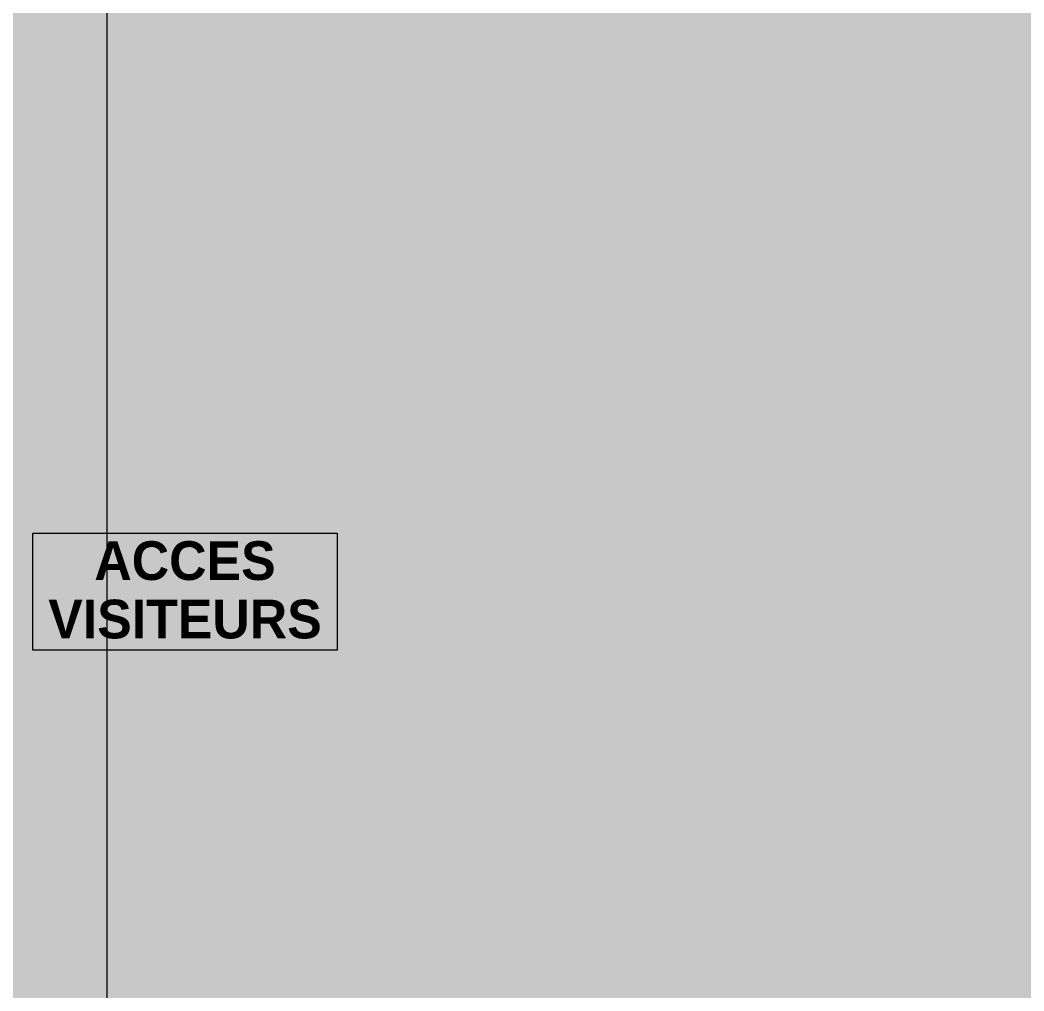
# Model space of a CAD drawing. Header units: millimetres. Extents: x -284281 to 1648660, y -821378 to -151356.
# Drawn here: x 195874 to 206238, y -244878 to -234850 of the extents above; entities that cross this region are included whole.
import ezdxf

# ---------------------------------------------------------------- set-up
doc = ezdxf.new("R2010")
doc.units = ezdxf.units.MM
doc.header["$MEASUREMENT"] = 0
doc.layers.add('Hachure', color=7, linetype='Continuous')
doc.layers.add('Sols_ Dalles', color=7, linetype='Continuous')
doc.styles.add('STYLE_GENERE_4', font='AGENCYB.TTF')

msp = doc.modelspace()

# ---------------------------------------------------------------- hatches: boundary and pattern name
at = {"linetype": 'Continuous', "lineweight": 0, "true_color": 0x6f6f6f}
h = msp.add_hatch(color=8, dxfattribs=at)
h.paths.add_polyline_path([(141848.4421, -295062.57111), (269220.82107, -293826.86817), (269220.82107, -270902.73426), (268763.04853, -270902.73426), (254213.59981, -271040.57524), (254213.59981, -163437.63526), (153156.19977, -163437.63526), (153156.19977, -271040.57524), (153182.9625, -271040.57014), (153183.14559, -272000.51417, -0.4094273642), (149183.68145, -275935.04226), (141848.4421, -275935.04226)])
h.paths.add_polyline_path([(158435.58359, -260639.95299), (155145.58359, -260639.95299), (155145.58359, -248364.9528), (155145.58359, -243089.97435), (155145.58359, -242189.97435), (158435.58359, -242189.97435)], flags=0)
h.paths.add_polyline_path([(161503.43335, -171995.57011), (161503.43335, -193810.57122), (161503.43335, -230015.57011), (161503.43335, -260810.57129), (196775.04197, -260810.57129), (196775.04197, -222495.57011), (186955.54197, -222495.57011), (186955.54197, -218295.57011), (196754.55038, -218295.57011), (196754.55038, -208495.57004), (196754.55038, -204495.57011), (193355.54197, -204495.57011), (193355.54197, -195161.53481), (195576.03357, -195161.53481), (195576.03357, -189810.57129), (217850.06795, -189810.57129), (217850.06795, -262266.88531), (245610.04479, -262266.88531), (245610.04479, -253395.57129), (245626.03357, -253395.57129), (246426.03357, -253395.57129), (247826.03357, -253395.57129), (247826.03357, -248005.57129), (247826.03357, -246605.57129), (245626.03357, -246605.57129), (245610.04479, -246605.57129), (245610.04479, -171995.57011), (212806.27958, -171995.57011)], flags=0)
h.paths.add_polyline_path([(162737.04244, -269433.91257, -0.0903186603), (162858.77258, -268727.62319, -0.2014487277), (163912.63869, -267592.73981, -0.1042114453), (164718.00561, -267415.05524), (165317.97869, -267409.37112, -0.1040446075), (166125.35422, -267571.24421, -0.2382554567), (167284.25653, -268953.31764, -0.0551886218), (167336.83602, -269390.33428), (167338.93075, -269611.43843), (167351.04633, -270890.26697), (167092.5827, -271892.76052, -0.2679491924), (165370.08316, -272909.1243), (164770.11009, -272914.80843, -0.1937174639), (163379.25202, -272370.18517, -0.0705687558), (163028.66346, -271931.26196, -0.1316524976), (162751.25276, -270933.84526)], flags=0)
h.paths.add_polyline_path([(175327.75206, -275599.00212, -0.4157910988), (173316.98603, -273599.0311), (173316.98603, -273452.05237), (173330.48786, -267377.82411, -0.3805567013), (175316.98603, -265609.82626), (175394.71409, -265609.82626), (175394.71409, -270609.82626), (190394.71409, -270609.82626), (190394.71409, -265609.82626), (195356.19118, -265609.82626, -0.4142135624), (196856.19118, -267109.82626), (196856.19118, -273660.69924, -0.3455016121), (195137.28541, -275433.43196)], flags=0)
h.paths.add_polyline_path([(205510.09252, -271504.08297, -0.1344739343), (205230.94767, -270484.93746), (205230.94767, -268984.93746, -0.4142135624), (207230.94767, -266984.93746), (207830.94767, -266984.93746, -0.4142135624), (209830.94767, -268984.93746), (209830.94767, -270484.93746, -0.1288203455), (209574.03043, -271465.58136, -0.2709362909), (207830.94767, -272484.93746), (207230.94767, -272484.93746, -0.2649799965)], flags=0)
h.paths.add_polyline_path([(217862.68721, -273329.32486), (217869.94938, -267730.33623, -0.0985615086), (218100.71805, -266943.72092), (218117.68082, -266951.54513, -0.2588490016), (219955.479, -265605.82722), (219953.14148, -265587.29374), (220637.56856, -265587.29374), (220637.56856, -265687.29374), (220637.56856, -270687.29374), (250537.56856, -270687.29374), (250537.56856, -265687.29374), (252208.00356, -265687.29374), (254186.29382, -265687.29374), (254186.29382, -267687.29374), (254186.29382, -271062.25464, 0.001345761), (254186.3228, -271073.02067), (254197.20856, -273095.23292, -0.4142135624), (252208.00356, -275105.96997), (243484.53401, -275105.96997, -0.0051889555), (243431.43827, -275116.10287), (235447.992, -275196.19066), (220071.01237, -275253.23979, -0.3865533313), (217873.0891, -273475.38502, -0.0251892193)], flags=0)
at = {"layer": 'Sols_ Dalles', "linetype": 'Continuous', "lineweight": 0, "true_color": 0x2e271c}
msp.add_hatch(color=250, dxfattribs=at).paths.add_polyline_path([(161503.43335, -171995.57011), (161503.43335, -230015.57011), (161503.43335, -260810.57129), (196775.04197, -260810.57129), (196775.04197, -260795.57129), (196775.04197, -258649.98223), (196775.04197, -258010.55782), (196775.04197, -222495.57011), (186955.54197, -222495.57011), (186955.54197, -218295.57011), (196754.55038, -218295.57011), (196754.55038, -204495.57011), (193355.54197, -204495.57011), (193355.54197, -195161.53481), (195576.03357, -195161.53481), (195576.03357, -189810.57129), (217805.54197, -189810.57129), (217805.54197, -253395.57011), (217805.54197, -253415.57129), (219205.54197, -253415.57129), (219205.54197, -253395.57011), (219205.54197, -188410.57129), (191955.54197, -188410.57129), (191955.54197, -190035.07573), (194140.4759, -190023.06089), (194160.9675, -193749.51998), (191976.03357, -193761.53481), (191955.54197, -200380.57011), (191955.54197, -205895.57011), (195354.55038, -205895.57011), (195354.55038, -216895.57011), (185555.54197, -216895.57011), (185555.54197, -223895.57011), (195354.55038, -223895.57011), (195354.55038, -258649.98223), (195354.55038, -259410.57129), (163990.22193, -259410.57129), (162860.68142, -259410.57129), (162860.68142, -231415.57011), (162860.68142, -173395.57011), (244226.03357, -173395.57011), (244226.03357, -248005.57129), (245626.03357, -248005.57129), (246426.03357, -248005.57129), (246426.03357, -251817.03038), (245610.04479, -251817.03038), (244211.03357, -251817.03038), (244211.03357, -253395.57129), (246426.03357, -253395.57129), (247826.03357, -253395.57129), (247826.03357, -248005.57129), (247826.03357, -246605.57129), (245626.03357, -246605.57129), (245626.03357, -171995.57011)])

# ---------------------------------------------------------------- linework, layer by layer
at = {"layer": 'Hachure', "color": 7, "linetype": 'Continuous', "lineweight": 5, "flags": 128}
msp.add_lwpolyline([(196004.77922, -240150.83565), (199149.25019, -240150.83565), (199149.25019, -241357.32565), (196004.77922, -241357.32565)], close=True, dxfattribs=at)
at = {"layer": 'Sols_ Dalles', "color": 250, "linetype": 'Continuous', "lineweight": 5, "true_color": 0x1f1f1f}
msp.add_lwpolyline([(161503.43335, -230015.57011), (161503.43335, -260810.57129), (196775.04197, -260810.57129), (196775.04197, -260795.57129), (196775.04197, -258649.98223), (196775.04197, -258010.55782), (196775.04197, -222495.57011)], dxfattribs=at)

# ---------------------------------------------------------------- texts
at = {"layer": 'Hachure', "color": 14, "linetype": 'Continuous', "lineweight": 5, "true_color": 0xa40f02, "insert": (197577.0147, -240738.12214), "char_height": 400, "attachment_point": 5, "line_spacing_factor": 0.905026, "style": 'STYLE_GENERE_4'}
msp.add_mtext('\\A1;{\\pqc;\\fAgency FB|b1|i0|c0|p34;ACCES \\P\\pqc;\\fAgency FB|b1|i0|c0|p34;VISITEURS}', dxfattribs=at)

doc.saveas('drawing.dxf')
